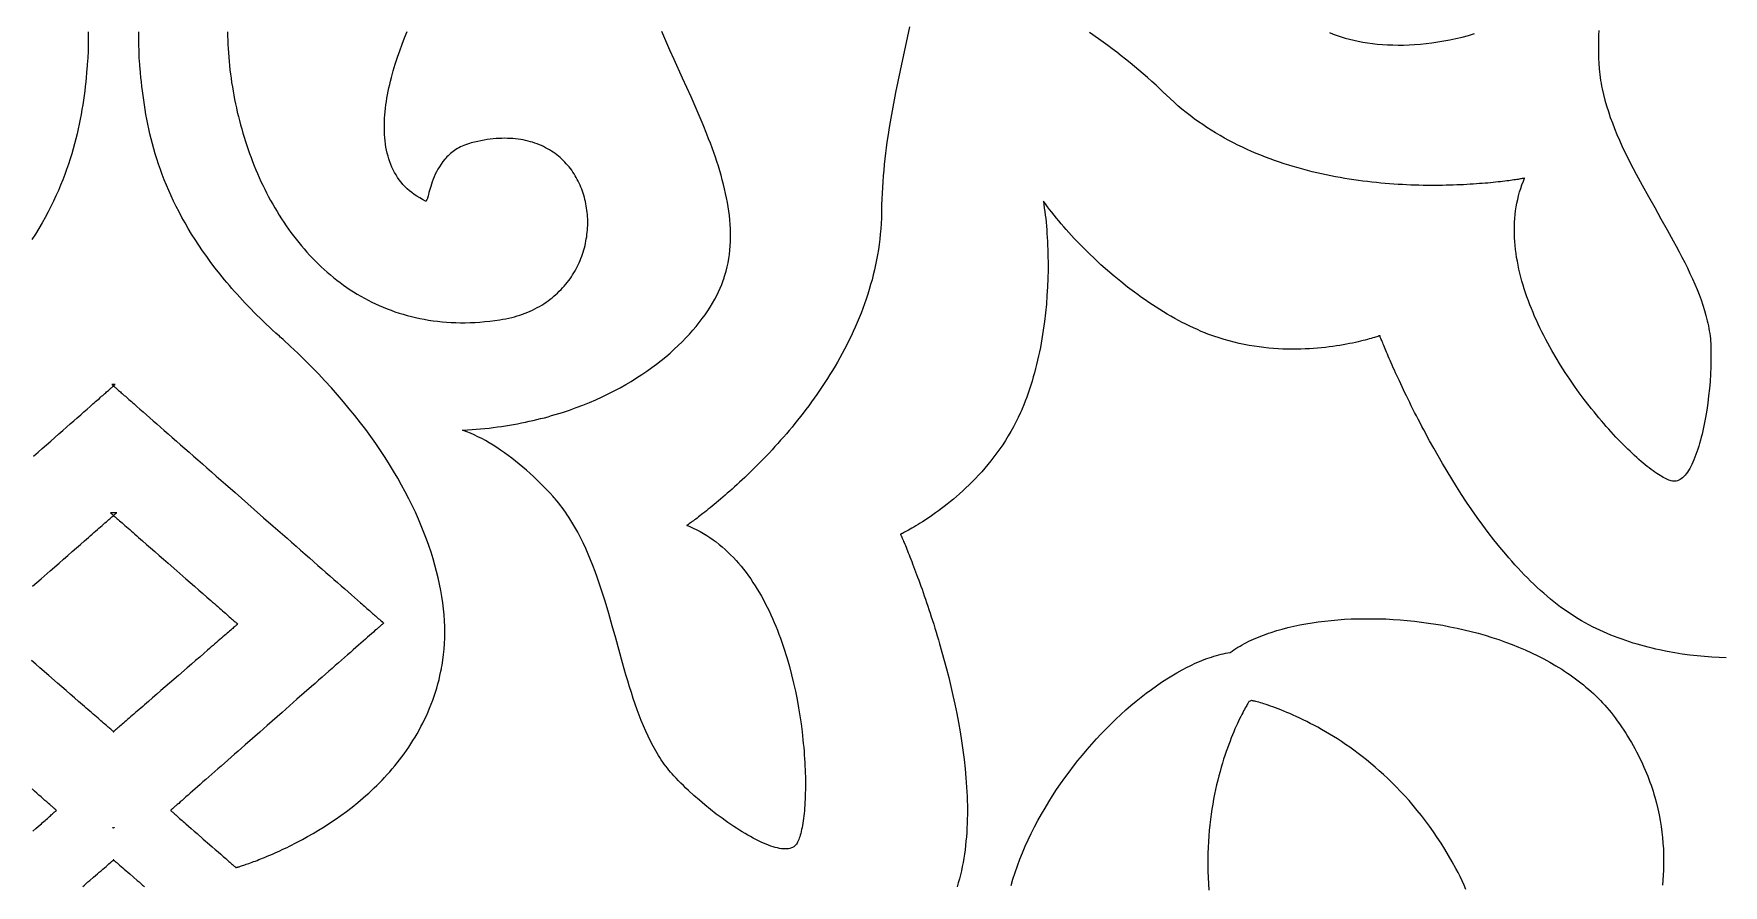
# Model space of a CAD drawing. Extents: x -555 to 555, y -555 to 555.
# Drawn here: x -9.9 to 199.1, y -362.2 to -257 of the extents above; entities that cross this region are included whole.
import ezdxf

# ---------------------------------------------------------------- set-up
doc = ezdxf.new("R2010")
doc.units = 0
doc.layers.add('PLAN_1', color=18, linetype='CONTINUOUS')

msp = doc.modelspace()

# ---------------------------------------------------------------- linework, layer by layer
at = {"layer": 'PLAN_1'}
for points in [[(-3.12, -256.73), (-3.12, -257.51), (-3.13, -258.31), (-3.15, -259.11), (-3.19, -259.93), (-3.25, -260.77), (-3.25, -260.87), (-3.26, -260.92), (-3.26, -260.99), (-3.29, -261.26), (-3.33, -261.8), (-3.39, -262.36), (-3.44, -262.91), (-3.5, -263.47), (-3.57, -264.04), (-3.65, -264.61), (-3.73, -265.18), (-3.81, -265.76), (-3.91, -266.35), (-4.01, -266.94), (-4.12, -267.53), (-4.24, -268.13), (-4.37, -268.74), (-4.51, -269.34), (-4.66, -269.96), (-4.82, -270.57), (-4.99, -271.2), (-5.17, -271.82), (-5.37, -272.45), (-5.58, -273.09), (-5.8, -273.73), (-6.03, -274.37), (-6.28, -275.02), (-6.54, -275.67), (-6.82, -276.33), (-7.12, -276.99), (-7.43, -277.66), (-7.76, -278.33), (-8.1, -279), (-8.46, -279.68), (-8.84, -280.36), (-9.24, -281.04), (-9.65, -281.73), (-10.09, -282.42)], [(-9.88, -309.18), (-9.34, -308.7), (-8.81, -308.23), (-8.28, -307.77), (-7.77, -307.32), (-7.26, -306.87), (-6.77, -306.44), (-6.28, -306.02), (-5.81, -305.6), (-5.35, -305.2), (-4.91, -304.81), (-4.48, -304.43), (-4.06, -304.06), (-3.66, -303.71), (-3.27, -303.37), (-2.9, -303.05), (-2.73, -302.89), (-2.55, -302.74), (-2.38, -302.59), (-2.22, -302.45), (-2.06, -302.31), (-1.9, -302.17), (-1.75, -302.04), (-1.61, -301.91), (-1.47, -301.79), (-1.33, -301.67), (-1.2, -301.56), (-1.08, -301.45), (-0.96, -301.34), (-0.85, -301.24), (-0.74, -301.15), (-0.63, -301.06), (-0.54, -300.97), (-0.44, -300.89), (-0.36, -300.81), (-0.28, -300.74), (-0.2, -300.68), (-0.14, -300.62), (-0.07, -300.56), (-0.02, -300.52), (0.03, -300.47), (0.08, -300.43), (0.11, -300.4), (0.14, -300.38), (0.17, -300.35), (0.18, -300.34), (0.19, -300.33), (0, -300.33), (-0.19, -300.33), (-0.18, -300.34), (-0.17, -300.35), (-0.14, -300.38), (-0.11, -300.4), (-0.08, -300.43), (-0.03, -300.47), (0.02, -300.52), (0.07, -300.56), (0.14, -300.62), (0.2, -300.68), (0.28, -300.74), (0.36, -300.81), (0.44, -300.89), (0.54, -300.97), (0.63, -301.06), (0.74, -301.15), (0.85, -301.24), (0.96, -301.34), (1.08, -301.45), (1.2, -301.56), (1.33, -301.67), (1.47, -301.79), (1.61, -301.91), (1.75, -302.04), (1.9, -302.17), (2.06, -302.31), (2.22, -302.45), (2.38, -302.59), (2.55, -302.74), (2.73, -302.89), (2.9, -303.05), (3.27, -303.37), (3.66, -303.71), (4.06, -304.06), (4.48, -304.43), (4.91, -304.81), (5.35, -305.2), (5.81, -305.6), (6.28, -306.02), (6.77, -306.44), (7.26, -306.87), (7.77, -307.32), (8.28, -307.77), (8.81, -308.23), (9.34, -308.7), (9.88, -309.18), (10.44, -309.66), (10.99, -310.15), (11.56, -310.64), (12.12, -311.14), (12.7, -311.65), (13.86, -312.67), (15.03, -313.7), (17.39, -315.77), (18.57, -316.8), (19.74, -317.83), (20.89, -318.84), (21.46, -319.34), (22.03, -319.84), (22.59, -320.33), (23.14, -320.82), (23.69, -321.29), (24.22, -321.77), (24.75, -322.23), (25.27, -322.69), (25.78, -323.13), (26.28, -323.57), (26.77, -324), (27.24, -324.42), (27.71, -324.82), (28.16, -325.22), (28.59, -325.6), (29.01, -325.97), (29.42, -326.33), (29.81, -326.67), (30.18, -327), (30.54, -327.31), (30.71, -327.46), (30.88, -327.61), (31.04, -327.75), (31.2, -327.89), (31.35, -328.03), (31.5, -328.16), (31.65, -328.28), (31.78, -328.4), (31.92, -328.52), (32.05, -328.63), (32.17, -328.74), (32.29, -328.84), (32.4, -328.94), (32.51, -329.04), (32.61, -329.13), (32.7, -329.21), (32.79, -329.29), (32.88, -329.36), (32.96, -329.43), (33.03, -329.49), (33.09, -329.55), (33.15, -329.61), (33.21, -329.65), (33.26, -329.69), (33.3, -329.73), (33.33, -329.76), (33.36, -329.79), (33.38, -329.8), (33.4, -329.82), (33.4, -329.82), (33.4, -329.83), (33.4, -329.83), (33.39, -329.84), (33.37, -329.86), (33.35, -329.88), (33.32, -329.9), (33.29, -329.93), (33.25, -329.96), (33.21, -330), (33.16, -330.04), (33.11, -330.09), (33.05, -330.14), (32.99, -330.19), (32.93, -330.25), (32.86, -330.31), (32.78, -330.38), (32.7, -330.45), (32.53, -330.6), (32.34, -330.76), (32.14, -330.94), (31.91, -331.14), (31.68, -331.35), (31.43, -331.57), (31.16, -331.8), (30.88, -332.05), (30.59, -332.3), (30.28, -332.57), (29.96, -332.85), (29.63, -333.14), (29.29, -333.45), (28.94, -333.76), (28.57, -334.07), (28.2, -334.4), (27.82, -334.74), (27.43, -335.08), (27.03, -335.43), (26.62, -335.79), (26.21, -336.15), (25.79, -336.53), (25.36, -336.9), (24.93, -337.28), (24.49, -337.67), (23.6, -338.45), (22.69, -339.25), (21.77, -340.05), (20.85, -340.86), (19, -342.49), (18.08, -343.3), (17.17, -344.1), (16.28, -344.89), (15.83, -345.27), (15.4, -345.66), (14.97, -346.04), (14.54, -346.41), (14.12, -346.78), (13.71, -347.14), (13.3, -347.5), (12.91, -347.85), (12.52, -348.19), (12.14, -348.52), (11.77, -348.85), (11.41, -349.16), (11.06, -349.47), (10.72, -349.77), (10.4, -350.05), (10.08, -350.33), (9.78, -350.6), (9.49, -350.85), (9.22, -351.09), (8.96, -351.32), (8.71, -351.54), (8.48, -351.74), (8.26, -351.93), (8.06, -352.11), (7.88, -352.27), (7.71, -352.41), (7.64, -352.48), (7.56, -352.55), (7.5, -352.6), (7.43, -352.66), (7.38, -352.71), (7.32, -352.76), (7.27, -352.8), (7.23, -352.84), (7.19, -352.87), (7.16, -352.9), (7.13, -352.93), (7.1, -352.95), (7.09, -352.97), (7.07, -352.98), (7.06, -352.98), (7.06, -352.99), (7.07, -352.99), (7.08, -353.01), (7.11, -353.03), (7.15, -353.07), (7.2, -353.11), (7.26, -353.16), (7.33, -353.22), (7.41, -353.29), (7.5, -353.37), (7.59, -353.45), (7.7, -353.54), (7.81, -353.64), (7.93, -353.74), (8.05, -353.85), (8.18, -353.97), (8.32, -354.09), (8.47, -354.22), (8.62, -354.35), (8.77, -354.49), (8.93, -354.63), (9.27, -354.92), (9.62, -355.22), (9.98, -355.54), (10.35, -355.86), (11.1, -356.52), (11.85, -357.18), (12.22, -357.5), (12.58, -357.82), (12.93, -358.12), (13.27, -358.41), (13.43, -358.55), (13.58, -358.69), (13.73, -358.82), (13.88, -358.95), (14.02, -359.07), (14.15, -359.19), (14.28, -359.3), (14.39, -359.4), (14.51, -359.5), (14.61, -359.59), (14.71, -359.67), (14.79, -359.75), (14.87, -359.82), (14.94, -359.88), (15, -359.93), (15.05, -359.97), (15.09, -360.01), (15.12, -360.03), (15.13, -360.05), (15.14, -360.05), (15.15, -360.05), (15.16, -360.05), (15.2, -360.04), (15.24, -360.02), (15.29, -360.01), (15.36, -359.99), (15.43, -359.97), (15.52, -359.94), (15.62, -359.91), (15.72, -359.87), (15.84, -359.84), (15.97, -359.79), (16.11, -359.75), (16.26, -359.7), (16.41, -359.65), (16.58, -359.59), (16.75, -359.53), (16.94, -359.46), (17.13, -359.39), (17.33, -359.32), (17.54, -359.24), (17.75, -359.16), (17.98, -359.07), (18.21, -358.98), (18.44, -358.89), (18.69, -358.79), (18.94, -358.68), (19.2, -358.57), (19.46, -358.46), (19.73, -358.34), (20.01, -358.22), (20.29, -358.1), (20.57, -357.97), (20.87, -357.83), (21.16, -357.69), (21.46, -357.55), (21.77, -357.4), (22.08, -357.24), (22.39, -357.08), (22.71, -356.92), (23.03, -356.75), (23.36, -356.58), (24.01, -356.21), (24.68, -355.83), (25.36, -355.43), (26.04, -355.01), (26.73, -354.56), (27.43, -354.1), (28.12, -353.61), (28.82, -353.1), (29.51, -352.57), (30.2, -352.01), (30.54, -351.73), (30.88, -351.44), (31.22, -351.14), (31.56, -350.84), (31.9, -350.53), (32.23, -350.21), (32.56, -349.89), (32.89, -349.57), (33.21, -349.23), (33.53, -348.9), (33.85, -348.55), (34.16, -348.2), (34.47, -347.84), (34.78, -347.48), (35.08, -347.11), (35.37, -346.74), (35.66, -346.36), (35.95, -345.97), (36.23, -345.57), (36.51, -345.17), (36.78, -344.77), (37.04, -344.35), (37.3, -343.93), (37.55, -343.51), (37.79, -343.07), (38.03, -342.63), (38.26, -342.19), (38.48, -341.74), (38.7, -341.28), (38.9, -340.81), (39.1, -340.34), (39.29, -339.86), (39.48, -339.37), (39.65, -338.88), (39.82, -338.38), (39.97, -337.87), (40.12, -337.35), (40.26, -336.83), (40.38, -336.3), (40.5, -335.77), (40.53, -335.63), (40.54, -335.57), (40.55, -335.54), (40.55, -335.52), (40.58, -335.36), (40.64, -335.04), (40.74, -334.39), (40.83, -333.72), (40.89, -333.05), (40.94, -332.36), (40.96, -331.67), (40.97, -330.96), (40.96, -330.25), (40.93, -329.53), (40.88, -328.8), (40.81, -328.06), (40.72, -327.31), (40.6, -326.55), (40.47, -325.79), (40.32, -325.02), (40.15, -324.24), (39.96, -323.45), (39.75, -322.66), (39.52, -321.87), (39.27, -321.06), (39, -320.25), (38.71, -319.44), (38.4, -318.62), (38.06, -317.79), (37.71, -316.96), (37.33, -316.13), (36.94, -315.29), (36.52, -314.45), (36.09, -313.61), (35.63, -312.76), (35.15, -311.91), (34.64, -311.06), (34.12, -310.2), (33.58, -309.35), (33.01, -308.49), (32.43, -307.63), (31.82, -306.77), (31.19, -305.91), (30.53, -305.05), (29.86, -304.18), (29.16, -303.32), (28.44, -302.46), (27.7, -301.6), (26.94, -300.74), (26.15, -299.88), (25.35, -299.03), (24.51, -298.17), (23.66, -297.32), (22.79, -296.47), (21.89, -295.62), (20.97, -294.78), (20.73, -294.57), (20.62, -294.46), (20.51, -294.36), (20.09, -293.99), (19.68, -293.61), (19.28, -293.24), (18.89, -292.87), (18.5, -292.5), (18.12, -292.12), (17.74, -291.75), (17.37, -291.38), (17.01, -291.02), (16.65, -290.65), (16.3, -290.28), (15.96, -289.91), (15.62, -289.55), (15.29, -289.18), (14.97, -288.82), (14.65, -288.46), (14.33, -288.1), (14.03, -287.73), (13.73, -287.37), (13.14, -286.66), (12.58, -285.94), (12.04, -285.23), (11.52, -284.52), (11.02, -283.82), (10.55, -283.12), (10.09, -282.42), (9.65, -281.73), (9.24, -281.04), (8.84, -280.36), (8.46, -279.68), (8.1, -279), (7.76, -278.33), (7.43, -277.66), (7.12, -276.99), (6.82, -276.33), (6.54, -275.67), (6.28, -275.02), (6.03, -274.37), (5.8, -273.73), (5.58, -273.09), (5.37, -272.45), (5.17, -271.82), (4.99, -271.2), (4.82, -270.57), (4.66, -269.96), (4.51, -269.34), (4.37, -268.74), (4.24, -268.13), (4.12, -267.53), (4.01, -266.94), (3.91, -266.35), (3.81, -265.76), (3.73, -265.18), (3.65, -264.61), (3.57, -264.04), (3.5, -263.47), (3.44, -262.91), (3.39, -262.36), (3.33, -261.8), (3.29, -261.26), (3.26, -260.99), (3.26, -260.92), (3.25, -260.87), (3.25, -260.77), (3.19, -259.93), (3.15, -259.11), (3.13, -258.31), (3.12, -257.51), (3.12, -256.73)], [(14.1, -256.73), (14.11, -257.25), (14.12, -257.77), (14.15, -258.29), (14.17, -258.81), (14.21, -259.33), (14.25, -259.85), (14.29, -260.38), (14.34, -260.9), (14.4, -261.42), (14.47, -261.95), (14.54, -262.47), (14.61, -263), (14.7, -263.52), (14.78, -264.05), (14.88, -264.57), (14.98, -265.1), (15.08, -265.62), (15.2, -266.14), (15.31, -266.66), (15.44, -267.18), (15.57, -267.7), (15.7, -268.22), (15.85, -268.73), (16, -269.25), (16.15, -269.76), (16.31, -270.27), (16.48, -270.78), (16.65, -271.28), (16.83, -271.78), (17.01, -272.28), (17.2, -272.78), (17.4, -273.28), (17.6, -273.77), (17.81, -274.26), (18.02, -274.74), (18.24, -275.23), (18.47, -275.7), (18.7, -276.18), (18.94, -276.65), (19.18, -277.12), (19.43, -277.58), (19.69, -278.04), (19.95, -278.5), (20.22, -278.95), (20.49, -279.39), (20.77, -279.83), (21.06, -280.27), (21.35, -280.7), (21.65, -281.12), (21.95, -281.54), (22.26, -281.96), (22.58, -282.37), (22.9, -282.77), (23.23, -283.17), (23.56, -283.56), (23.9, -283.95), (24.24, -284.32), (24.59, -284.7), (24.95, -285.06), (25.32, -285.42), (25.68, -285.77), (26.06, -286.12), (26.44, -286.46), (26.83, -286.79), (27.22, -287.11), (27.62, -287.43), (28.03, -287.73), (28.44, -288.03), (28.85, -288.33), (29.28, -288.61), (29.7, -288.89), (30.14, -289.15), (30.58, -289.41), (31.03, -289.66), (31.48, -289.9), (31.94, -290.13), (32.4, -290.36), (32.87, -290.57), (33.35, -290.78), (33.83, -290.97), (34.32, -291.16), (34.81, -291.33), (35.31, -291.5), (35.81, -291.65), (36.33, -291.8), (36.84, -291.93), (37.37, -292.06), (37.9, -292.17), (38.43, -292.27), (38.97, -292.36), (39.52, -292.44), (40.07, -292.51), (40.63, -292.57), (41.2, -292.62), (41.77, -292.65), (42.34, -292.68), (42.92, -292.69), (43.51, -292.69), (44.11, -292.67), (44.71, -292.65), (45.31, -292.61), (45.92, -292.56), (46.54, -292.5), (47.17, -292.42), (47.79, -292.33), (48.17, -292.27), (48.53, -292.2), (48.9, -292.13), (49.25, -292.04), (49.6, -291.95), (49.94, -291.85), (50.27, -291.75), (50.6, -291.64), (50.92, -291.52), (51.23, -291.39), (51.54, -291.26), (51.84, -291.12), (52.13, -290.98), (52.42, -290.83), (52.7, -290.67), (52.97, -290.51), (53.24, -290.34), (53.5, -290.17), (53.75, -289.99), (54, -289.8), (54.24, -289.62), (54.48, -289.42), (54.71, -289.22), (54.93, -289.02), (55.14, -288.81), (55.35, -288.6), (55.55, -288.39), (55.75, -288.17), (55.94, -287.94), (56.12, -287.71), (56.3, -287.48), (56.47, -287.25), (56.63, -287.01), (56.79, -286.77), (56.94, -286.53), (57.08, -286.28), (57.22, -286.03), (57.35, -285.78), (57.48, -285.52), (57.59, -285.27), (57.71, -285.01), (57.81, -284.75), (57.91, -284.48), (58.01, -284.22), (58.09, -283.95), (58.17, -283.68), (58.25, -283.42), (58.32, -283.15), (58.38, -282.87), (58.43, -282.6), (58.48, -282.33), (58.53, -282.06), (58.56, -281.78), (58.59, -281.51), (58.62, -281.23), (58.64, -280.96), (58.65, -280.68), (58.65, -280.41), (58.65, -280.14), (58.65, -279.86), (58.63, -279.59), (58.62, -279.32), (58.59, -279.05), (58.56, -278.78), (58.52, -278.51), (58.48, -278.25), (58.43, -277.98), (58.37, -277.72), (58.31, -277.46), (58.24, -277.2), (58.17, -276.94), (58.09, -276.68), (58.01, -276.43), (57.91, -276.18), (57.82, -275.93), (57.71, -275.69), (57.6, -275.45), (57.49, -275.21), (57.36, -274.98), (57.24, -274.74), (57.1, -274.52), (56.96, -274.29), (56.82, -274.07), (56.67, -273.85), (56.51, -273.64), (56.34, -273.43), (56.17, -273.23), (56, -273.03), (55.82, -272.84), (55.63, -272.65), (55.44, -272.46), (55.24, -272.28), (55.03, -272.11), (54.82, -271.94), (54.61, -271.78), (54.38, -271.62), (54.16, -271.47), (53.92, -271.32), (53.68, -271.18), (53.44, -271.05), (53.19, -270.92), (52.93, -270.8), (52.67, -270.69), (52.4, -270.58), (52.12, -270.49), (51.84, -270.39), (51.56, -270.31), (51.27, -270.23), (50.97, -270.16), (50.67, -270.1), (50.36, -270.04), (50.04, -270), (49.72, -269.96), (49.4, -269.93), (49.07, -269.91), (48.73, -269.9), (48.39, -269.89), (48.04, -269.9), (47.69, -269.91), (47.33, -269.93), (46.96, -269.96), (46.59, -270.01), (46.21, -270.06), (45.83, -270.12), (45.45, -270.19), (45.05, -270.27), (44.66, -270.36), (44.25, -270.46), (44.01, -270.53), (43.78, -270.6), (43.55, -270.68), (43.33, -270.77), (43.12, -270.86), (42.92, -270.96), (42.72, -271.06), (42.53, -271.17), (42.35, -271.29), (42.17, -271.4), (42, -271.53), (41.83, -271.65), (41.68, -271.78), (41.52, -271.92), (41.38, -272.05), (41.24, -272.19), (41.1, -272.34), (40.97, -272.48), (40.73, -272.78), (40.51, -273.09), (40.3, -273.4), (40.12, -273.71), (39.95, -274.03), (39.79, -274.34), (39.66, -274.66), (39.53, -274.96), (39.42, -275.26), (39.32, -275.56), (39.23, -275.84), (39.15, -276.11), (39.08, -276.36), (39.02, -276.6), (38.96, -276.82), (38.91, -277.01), (38.89, -277.11), (38.86, -277.19), (38.84, -277.27), (38.82, -277.34), (38.8, -277.4), (38.77, -277.46), (38.75, -277.51), (38.73, -277.56), (38.71, -277.59), (38.69, -277.62), (38.67, -277.64), (38.65, -277.65), (38.63, -277.66), (38.6, -277.65), (38.23, -277.46), (37.87, -277.27), (37.53, -277.06), (37.2, -276.84), (36.89, -276.61), (36.59, -276.37), (36.31, -276.12), (36.05, -275.86), (35.8, -275.59), (35.56, -275.31), (35.34, -275.03), (35.13, -274.73), (34.94, -274.42), (34.76, -274.11), (34.59, -273.79), (34.44, -273.46), (34.3, -273.13), (34.17, -272.79), (34.05, -272.44), (33.95, -272.08), (33.85, -271.72), (33.77, -271.35), (33.7, -270.98), (33.64, -270.6), (33.6, -270.22), (33.56, -269.83), (33.53, -269.44), (33.51, -269.04), (33.5, -268.64), (33.5, -268.24), (33.51, -267.83), (33.53, -267.42), (33.56, -267.01), (33.6, -266.6), (33.64, -266.18), (33.69, -265.76), (33.75, -265.34), (33.82, -264.92), (33.9, -264.5), (33.98, -264.08), (34.07, -263.65), (34.16, -263.23), (34.26, -262.81), (34.37, -262.39), (34.6, -261.54), (34.85, -260.71), (35.12, -259.88), (35.4, -259.06), (35.7, -258.25), (36.01, -257.46), (36.33, -256.68)], [(98.45, -256.1), (98.16, -257.46), (97.58, -260.17), (97.29, -261.52), (97.01, -262.87), (96.73, -264.23), (96.47, -265.58), (96.22, -266.94), (95.99, -268.31), (95.77, -269.68), (95.67, -270.37), (95.58, -271.06), (95.49, -271.75), (95.41, -272.45), (95.33, -273.15), (95.26, -273.85), (95.2, -274.55), (95.14, -275.26), (95.1, -275.97), (95.06, -276.68), (95.03, -277.4), (95, -278.12), (94.99, -278.85), (94.99, -278.94), (94.99, -278.98), (94.99, -278.99), (94.99, -278.99), (94.99, -279), (94.99, -279.04), (94.98, -279.12), (94.97, -279.78), (94.94, -280.44), (94.9, -281.09), (94.84, -281.73), (94.77, -282.38), (94.69, -283.02), (94.6, -283.65), (94.5, -284.28), (94.39, -284.91), (94.26, -285.53), (94.12, -286.15), (93.98, -286.77), (93.82, -287.38), (93.65, -287.98), (93.48, -288.58), (93.29, -289.18), (93.09, -289.77), (92.89, -290.36), (92.68, -290.94), (92.46, -291.52), (92.23, -292.1), (91.99, -292.67), (91.74, -293.23), (91.49, -293.79), (91.23, -294.34), (90.97, -294.89), (90.69, -295.44), (90.41, -295.98), (90.13, -296.51), (89.84, -297.04), (89.54, -297.56), (89.24, -298.08), (88.93, -298.59), (88.62, -299.1), (88.3, -299.6), (87.98, -300.1), (87.66, -300.59), (87.33, -301.07), (87, -301.55), (86.67, -302.02), (86.33, -302.49), (85.99, -302.95), (85.65, -303.41), (85.31, -303.86), (84.96, -304.3), (84.61, -304.74), (84.27, -305.17), (83.92, -305.59), (83.57, -306.01), (83.22, -306.42), (82.87, -306.83), (82.51, -307.23), (82.16, -307.62), (81.81, -308.01), (81.47, -308.39), (81.12, -308.76), (80.77, -309.13), (80.43, -309.49), (80.08, -309.84), (79.74, -310.18), (79.41, -310.52), (79.07, -310.85), (78.74, -311.18), (78.41, -311.5), (78.08, -311.81), (77.76, -312.11), (77.44, -312.41), (77.13, -312.69), (76.82, -312.98), (76.52, -313.25), (76.22, -313.51), (75.92, -313.77), (75.64, -314.02), (75.35, -314.27), (75.08, -314.5), (74.81, -314.73), (74.54, -314.95), (74.29, -315.16), (74.04, -315.37), (73.8, -315.56), (73.57, -315.75), (73.34, -315.93), (73.12, -316.1), (72.91, -316.27), (72.71, -316.42), (72.52, -316.57), (72.34, -316.71), (72.17, -316.84), (72.01, -316.96), (71.86, -317.07), (71.72, -317.18), (71.59, -317.28), (71.47, -317.36), (71.36, -317.44), (71.26, -317.51), (71.17, -317.57), (71.1, -317.62), (71.04, -317.67), (70.99, -317.7), (70.96, -317.73), (70.93, -317.74), (70.92, -317.75), (70.92, -317.75), (70.92, -317.75), (70.92, -317.75), (70.93, -317.75), (70.95, -317.76), (71.06, -317.8), (71.28, -317.89), (71.71, -318.09), (72.14, -318.3), (72.56, -318.52), (72.97, -318.75), (73.38, -318.99), (73.77, -319.25), (74.16, -319.52), (74.54, -319.8), (74.92, -320.09), (75.28, -320.4), (75.64, -320.71), (75.99, -321.04), (76.33, -321.37), (76.67, -321.71), (77, -322.07), (77.32, -322.43), (77.63, -322.8), (77.94, -323.18), (78.24, -323.57), (78.53, -323.97), (78.82, -324.37), (79.09, -324.79), (79.37, -325.21), (79.63, -325.63), (79.89, -326.07), (80.14, -326.51), (80.39, -326.95), (80.62, -327.41), (80.86, -327.86), (81.08, -328.33), (81.3, -328.79), (81.51, -329.27), (81.72, -329.74), (81.92, -330.22), (82.12, -330.71), (82.3, -331.2), (82.49, -331.69), (82.66, -332.19), (82.83, -332.68), (83, -333.18), (83.16, -333.69), (83.31, -334.19), (83.6, -335.2), (83.87, -336.22), (84.12, -337.24), (84.34, -338.26), (84.55, -339.28), (84.73, -340.29), (84.89, -341.3), (85.04, -342.29), (85.17, -343.28), (85.22, -343.76), (85.28, -344.25), (85.32, -344.72), (85.37, -345.2), (85.41, -345.67), (85.44, -346.13), (85.47, -346.6), (85.5, -347.05), (85.52, -347.5), (85.54, -347.94), (85.55, -348.38), (85.57, -348.81), (85.57, -349.23), (85.58, -349.65), (85.58, -350.06), (85.57, -350.46), (85.56, -350.85), (85.55, -351.24), (85.54, -351.61), (85.52, -351.98), (85.5, -352.34), (85.47, -352.69), (85.45, -353.03), (85.41, -353.35), (85.38, -353.67), (85.34, -353.98), (85.3, -354.28), (85.26, -354.57), (85.21, -354.84), (85.16, -355.1), (85.11, -355.36), (85.06, -355.59), (85, -355.82), (84.94, -356.03), (84.88, -356.24), (84.82, -356.42), (84.75, -356.6), (84.68, -356.76), (84.61, -356.9), (84.54, -357.03), (84.46, -357.15), (84.42, -357.2), (84.39, -357.24), (84.34, -357.3), (84.28, -357.36), (84.14, -357.47), (84, -357.56), (83.84, -357.63), (83.67, -357.68), (83.48, -357.72), (83.28, -357.74), (83.07, -357.75), (82.85, -357.74), (82.61, -357.72), (82.37, -357.68), (82.12, -357.63), (81.85, -357.56), (81.58, -357.48), (81.3, -357.39), (81.01, -357.29), (80.71, -357.17), (80.41, -357.04), (80.1, -356.9), (79.78, -356.75), (79.45, -356.59), (79.12, -356.42), (78.79, -356.23), (78.45, -356.04), (78.11, -355.84), (77.76, -355.63), (77.41, -355.42), (77.06, -355.19), (76.71, -354.96), (76.35, -354.72), (75.99, -354.47), (75.64, -354.22), (75.28, -353.96), (74.56, -353.43), (73.85, -352.87), (73.15, -352.3), (72.46, -351.72), (71.78, -351.13), (71.12, -350.53), (70.8, -350.22), (70.49, -349.92), (70.18, -349.62), (69.88, -349.32), (69.59, -349.01), (69.31, -348.71), (69.1, -348.48), (68.89, -348.25), (68.69, -348.01), (68.5, -347.76), (68.3, -347.51), (68.11, -347.26), (67.93, -347), (67.75, -346.73), (67.57, -346.46), (67.4, -346.18), (67.06, -345.62), (66.74, -345.03), (66.42, -344.43), (66.12, -343.82), (65.83, -343.19), (65.55, -342.54), (65.28, -341.88), (65.02, -341.21), (64.77, -340.53), (64.53, -339.83), (64.29, -339.13), (64.05, -338.41), (63.83, -337.69), (63.6, -336.96), (63.38, -336.22), (62.96, -334.73), (62.53, -333.22), (62.11, -331.7), (61.68, -330.17), (61.25, -328.65), (60.8, -327.13), (60.56, -326.38), (60.32, -325.63), (60.07, -324.89), (59.82, -324.15), (59.56, -323.43), (59.29, -322.71), (59, -321.99), (58.71, -321.29), (58.41, -320.6), (58.09, -319.92), (57.77, -319.25), (57.43, -318.6), (57.07, -317.96), (56.7, -317.33), (56.32, -316.72), (56.12, -316.43), (55.92, -316.13), (55.71, -315.84), (55.5, -315.55), (55.29, -315.27), (55.07, -315), (54.84, -314.72), (54.61, -314.46), (54.55, -314.39), (54.53, -314.36), (54.52, -314.35), (54.51, -314.34), (54.46, -314.29), (54.37, -314.18), (53.99, -313.76), (53.6, -313.35), (53.2, -312.93), (52.79, -312.52), (52.37, -312.12), (51.95, -311.71), (51.52, -311.32), (51.08, -310.93), (50.63, -310.54), (50.18, -310.17), (49.73, -309.8), (49.27, -309.44), (48.81, -309.09), (48.35, -308.76), (47.88, -308.43), (47.41, -308.12), (46.95, -307.82), (46.48, -307.54), (46.01, -307.27), (45.54, -307.01), (45.08, -306.78), (44.61, -306.56), (44.15, -306.35), (43.69, -306.17), (43.24, -306.01), (43.18, -305.99), (43.15, -305.98), (43.15, -305.98), (43.15, -305.98), (43.16, -305.97), (43.19, -305.97), (43.26, -305.97), (43.8, -305.94), (44.34, -305.9), (44.87, -305.86), (45.4, -305.81), (45.93, -305.76), (46.45, -305.71), (46.96, -305.64), (47.48, -305.58), (47.98, -305.51), (48.49, -305.43), (48.99, -305.35), (49.48, -305.27), (49.97, -305.18), (50.46, -305.08), (50.94, -304.99), (51.42, -304.88), (51.89, -304.78), (52.36, -304.66), (52.82, -304.55), (53.29, -304.43), (53.74, -304.31), (54.19, -304.18), (54.64, -304.05), (55.52, -303.78), (56.38, -303.49), (57.23, -303.19), (58.06, -302.87), (58.87, -302.55), (59.66, -302.21), (60.43, -301.85), (61.19, -301.49), (61.93, -301.12), (62.65, -300.73), (63.35, -300.34), (64.04, -299.94), (64.7, -299.52), (65.35, -299.1), (65.98, -298.67), (66.59, -298.24), (67.18, -297.8), (67.75, -297.35), (68.31, -296.9), (68.84, -296.44), (69.36, -295.98), (69.86, -295.51), (70.34, -295.04), (70.8, -294.57), (71.24, -294.09), (71.67, -293.62), (72.07, -293.14), (72.45, -292.66), (72.82, -292.18), (73.17, -291.7), (73.49, -291.22), (73.8, -290.75), (74.09, -290.27), (74.36, -289.8), (74.61, -289.33), (74.84, -288.86), (75.05, -288.4), (75.24, -287.95), (75.41, -287.49), (75.49, -287.27), (75.5, -287.24), (75.5, -287.23), (75.51, -287.2), (75.55, -287.07), (75.63, -286.82), (75.78, -286.31), (75.9, -285.8), (76.01, -285.29), (76.1, -284.77), (76.18, -284.25), (76.24, -283.73), (76.28, -283.2), (76.31, -282.67), (76.32, -282.14), (76.32, -281.61), (76.31, -281.07), (76.28, -280.53), (76.23, -279.99), (76.18, -279.45), (76.11, -278.9), (76.03, -278.36), (75.93, -277.81), (75.83, -277.26), (75.71, -276.7), (75.59, -276.15), (75.45, -275.59), (75.3, -275.03), (75.15, -274.47), (74.98, -273.91), (74.81, -273.35), (74.63, -272.78), (74.44, -272.22), (74.24, -271.65), (74.03, -271.08), (73.82, -270.51), (73.61, -269.94), (73.38, -269.37), (72.92, -268.22), (72.44, -267.07), (71.94, -265.92), (71.43, -264.77), (70.92, -263.61), (70.39, -262.46), (69.34, -260.14), (68.82, -258.99), (68.3, -257.83), (67.8, -256.68)], [(183.71, -256.56), (183.68, -257.15), (183.67, -257.73), (183.66, -258.32), (183.66, -258.9), (183.67, -259.47), (183.69, -260.04), (183.72, -260.61), (183.72, -260.75), (183.73, -260.82), (183.73, -260.82), (183.73, -260.84), (183.73, -260.88), (183.74, -260.97), (183.76, -261.32), (183.8, -261.67), (183.84, -262.02), (183.89, -262.38), (183.94, -262.73), (184, -263.08), (184.06, -263.43), (184.13, -263.78), (184.29, -264.48), (184.48, -265.19), (184.68, -265.89), (184.9, -266.59), (185.14, -267.3), (185.4, -268), (185.67, -268.7), (185.96, -269.41), (186.27, -270.11), (186.58, -270.81), (186.91, -271.51), (187.25, -272.21), (187.6, -272.91), (187.96, -273.61), (188.33, -274.31), (189.08, -275.7), (189.85, -277.08), (190.63, -278.46), (191.4, -279.84), (192.17, -281.2), (192.92, -282.56), (193.29, -283.24), (193.65, -283.92), (194, -284.59), (194.34, -285.26), (194.67, -285.92), (194.99, -286.59), (195.29, -287.25), (195.58, -287.91), (195.86, -288.57), (196.12, -289.22), (196.36, -289.87), (196.58, -290.52), (196.79, -291.17), (196.97, -291.81), (197.13, -292.45), (197.2, -292.76), (197.27, -293.08), (197.33, -293.4), (197.38, -293.71), (197.43, -294.03), (197.47, -294.34), (197.51, -294.65), (197.54, -294.96), (197.56, -295.27), (197.57, -295.58), (197.58, -296), (197.59, -296.42), (197.59, -296.84), (197.59, -297.27), (197.58, -297.71), (197.57, -298.15), (197.53, -299.04), (197.47, -299.94), (197.39, -300.84), (197.3, -301.74), (197.19, -302.63), (197.06, -303.52), (196.99, -303.95), (196.91, -304.39), (196.84, -304.81), (196.75, -305.23), (196.67, -305.65), (196.58, -306.06), (196.48, -306.46), (196.39, -306.85), (196.29, -307.23), (196.18, -307.61), (196.07, -307.97), (195.96, -308.33), (195.85, -308.67), (195.73, -309), (195.61, -309.32), (195.48, -309.63), (195.36, -309.92), (195.23, -310.2), (195.09, -310.46), (194.96, -310.71), (194.82, -310.95), (194.67, -311.16), (194.53, -311.36), (194.38, -311.54), (194.23, -311.71), (194.07, -311.85), (193.92, -311.98), (193.76, -312.08), (193.6, -312.16), (193.44, -312.23), (193.27, -312.27), (193.1, -312.29), (193.02, -312.29), (192.93, -312.28), (192.88, -312.28), (192.82, -312.27), (192.68, -312.24), (192.54, -312.2), (192.39, -312.14), (192.22, -312.08), (192.05, -312), (191.88, -311.92), (191.69, -311.82), (191.5, -311.71), (191.3, -311.59), (191.09, -311.46), (190.88, -311.32), (190.66, -311.17), (190.43, -311), (190.2, -310.83), (189.96, -310.65), (189.71, -310.46), (189.46, -310.26), (189.21, -310.05), (188.95, -309.83), (188.68, -309.6), (188.42, -309.36), (188.14, -309.11), (187.87, -308.86), (187.59, -308.59), (187.3, -308.32), (187.02, -308.04), (186.73, -307.75), (186.44, -307.45), (186.14, -307.15), (185.84, -306.84), (185.55, -306.52), (185.25, -306.19), (184.94, -305.86), (184.64, -305.52), (184.34, -305.17), (184.03, -304.82), (183.73, -304.46), (183.42, -304.09), (183.12, -303.72), (182.81, -303.34), (182.51, -302.95), (181.9, -302.17), (181.3, -301.36), (180.71, -300.53), (180.12, -299.69), (179.55, -298.83), (178.99, -297.94), (178.44, -297.05), (177.91, -296.14), (177.4, -295.22), (177.15, -294.75), (176.91, -294.29), (176.67, -293.82), (176.44, -293.34), (176.21, -292.87), (175.99, -292.39), (175.78, -291.91), (175.58, -291.43), (175.38, -290.95), (175.19, -290.47), (175, -289.98), (174.83, -289.5), (174.66, -289.01), (174.5, -288.52), (174.35, -288.03), (174.21, -287.54), (174.07, -287.05), (173.95, -286.57), (173.84, -286.08), (173.73, -285.59), (173.64, -285.1), (173.55, -284.61), (173.48, -284.12), (173.41, -283.64), (173.36, -283.15), (173.32, -282.66), (173.29, -282.18), (173.27, -281.7), (173.27, -281.22), (173.27, -280.74), (173.29, -280.26), (173.32, -279.79), (173.37, -279.32), (173.42, -278.84), (173.49, -278.38), (173.58, -277.91), (173.68, -277.45), (173.79, -276.99), (173.92, -276.53), (174.06, -276.08), (174.21, -275.63), (174.38, -275.19), (174.47, -274.96), (174.52, -274.85), (174.53, -274.84), (174.53, -274.83), (174.53, -274.83), (174.53, -274.83), (174.53, -274.83), (174.52, -274.83), (174.49, -274.84), (174.45, -274.85), (174.39, -274.86), (174.32, -274.87), (174.23, -274.88), (174.13, -274.9), (174.01, -274.92), (173.88, -274.94), (173.73, -274.97), (173.57, -274.99), (173.39, -275.02), (173.21, -275.04), (173.01, -275.07), (172.79, -275.1), (172.57, -275.13), (172.33, -275.16), (172.08, -275.19), (171.81, -275.23), (171.54, -275.26), (171.25, -275.29), (170.95, -275.32), (170.64, -275.35), (170.32, -275.38), (169.99, -275.42), (169.65, -275.45), (169.3, -275.48), (168.94, -275.5), (168.57, -275.53), (168.19, -275.56), (167.79, -275.58), (167.4, -275.61), (166.99, -275.63), (166.57, -275.65), (166.14, -275.66), (165.71, -275.68), (165.27, -275.69), (164.82, -275.7), (164.36, -275.71), (163.9, -275.72), (163.42, -275.72), (162.95, -275.72), (162.46, -275.72), (161.97, -275.71), (161.47, -275.7), (160.97, -275.69), (160.46, -275.67), (159.94, -275.65), (159.42, -275.62), (158.9, -275.59), (158.37, -275.56), (157.83, -275.52), (157.29, -275.47), (156.75, -275.42), (156.2, -275.37), (155.65, -275.31), (155.1, -275.25), (154.54, -275.18), (153.98, -275.11), (153.41, -275.03), (152.85, -274.94), (152.28, -274.85), (151.71, -274.75), (151.14, -274.64), (150.56, -274.53), (149.99, -274.42), (149.41, -274.29), (148.83, -274.16), (148.25, -274.02), (147.67, -273.88), (147.09, -273.72), (146.51, -273.56), (145.93, -273.39), (145.36, -273.22), (144.78, -273.03), (144.2, -272.84), (143.62, -272.64), (143.05, -272.43), (142.47, -272.22), (141.9, -271.99), (141.33, -271.76), (140.76, -271.51), (140.2, -271.26), (139.63, -271), (139.07, -270.73), (138.52, -270.45), (137.96, -270.16), (137.41, -269.86), (136.87, -269.55), (136.32, -269.23), (135.78, -268.9), (135.25, -268.55), (134.72, -268.2), (134.2, -267.84), (133.68, -267.47), (133.16, -267.08), (132.66, -266.69), (132.15, -266.28), (131.66, -265.86), (131.17, -265.43), (130.68, -264.99), (130.21, -264.53), (130.15, -264.48), (130.12, -264.45), (130.11, -264.44), (130.11, -264.44), (130.1, -264.44), (130.07, -264.4), (130.01, -264.34), (129.48, -263.84), (128.96, -263.34), (128.43, -262.86), (127.9, -262.38), (127.36, -261.91), (126.82, -261.45), (126.28, -261), (125.73, -260.55), (125.19, -260.11), (124.64, -259.68), (124.08, -259.25), (123.53, -258.83), (122.97, -258.42), (121.85, -257.6), (120.72, -256.8)], [(150.41, -256.81), (150.86, -257), (151.34, -257.18), (151.83, -257.34), (152.34, -257.5), (152.86, -257.64), (153.4, -257.77), (153.96, -257.89), (154.53, -258), (155.11, -258.09), (155.71, -258.17), (156.32, -258.24), (156.94, -258.29), (157.58, -258.33), (158.23, -258.35), (158.89, -258.36), (159.56, -258.36), (160.24, -258.33), (160.93, -258.29), (161.64, -258.24), (162.35, -258.17), (163.07, -258.08), (163.8, -257.97), (164.54, -257.85), (165.29, -257.71), (166.04, -257.55), (166.81, -257.37), (167.58, -257.17), (168.35, -256.95)], [(199.48, -334.13), (198.59, -334.09), (197.7, -334.04), (196.79, -333.97), (195.88, -333.88), (194.96, -333.78), (194.03, -333.65), (193.11, -333.5), (192.17, -333.33), (191.24, -333.14), (190.78, -333.04), (190.31, -332.93), (189.84, -332.81), (189.37, -332.69), (188.91, -332.56), (188.44, -332.43), (187.98, -332.29), (187.51, -332.14), (187.05, -331.98), (186.59, -331.82), (186.12, -331.66), (185.66, -331.48), (185.2, -331.3), (184.75, -331.11), (184.29, -330.91), (183.84, -330.71), (183.38, -330.5), (182.93, -330.28), (182.48, -330.05), (182.04, -329.81), (181.59, -329.56), (181.15, -329.3), (180.71, -329.03), (180.28, -328.74), (179.85, -328.45), (179.42, -328.15), (178.99, -327.84), (178.57, -327.52), (178.15, -327.19), (177.73, -326.85), (177.31, -326.5), (176.9, -326.14), (176.49, -325.78), (176.08, -325.41), (175.68, -325.03), (175.28, -324.64), (174.89, -324.25), (174.49, -323.85), (174.1, -323.44), (173.72, -323.03), (173.33, -322.61), (172.95, -322.18), (172.58, -321.75), (172.2, -321.32), (171.47, -320.44), (170.75, -319.54), (170.04, -318.62), (169.35, -317.7), (168.67, -316.76), (168.01, -315.81), (167.36, -314.86), (166.73, -313.91), (166.12, -312.95), (165.52, -312), (164.94, -311.04), (164.38, -310.1), (163.83, -309.15), (163.3, -308.22), (162.79, -307.3), (162.54, -306.85), (162.3, -306.4), (162.06, -305.95), (161.83, -305.51), (161.6, -305.07), (161.37, -304.63), (161.15, -304.2), (160.93, -303.78), (160.72, -303.36), (160.52, -302.95), (160.32, -302.54), (160.12, -302.14), (159.93, -301.75), (159.74, -301.36), (159.56, -300.98), (159.38, -300.61), (159.21, -300.25), (159.05, -299.89), (158.89, -299.55), (158.73, -299.21), (158.58, -298.88), (158.43, -298.56), (158.29, -298.25), (158.16, -297.94), (158.03, -297.65), (157.91, -297.37), (157.79, -297.1), (157.68, -296.84), (157.57, -296.59), (157.47, -296.35), (157.37, -296.12), (157.28, -295.91), (157.2, -295.71), (157.12, -295.52), (157.04, -295.34), (156.98, -295.17), (156.91, -295.02), (156.86, -294.88), (156.81, -294.76), (156.76, -294.65), (156.73, -294.55), (156.69, -294.47), (156.67, -294.4), (156.65, -294.35), (156.63, -294.32), (156.62, -294.3), (156.62, -294.29), (156.62, -294.29), (156.61, -294.3), (156.59, -294.3), (156.57, -294.31), (156.54, -294.32), (156.51, -294.33), (156.47, -294.34), (156.42, -294.36), (156.37, -294.38), (156.25, -294.42), (156.11, -294.46), (155.95, -294.51), (155.76, -294.57), (155.56, -294.63), (155.33, -294.69), (155.09, -294.76), (154.83, -294.83), (154.55, -294.9), (154.25, -294.98), (153.93, -295.05), (153.6, -295.13), (153.24, -295.2), (152.88, -295.28), (152.5, -295.35), (152.1, -295.43), (151.68, -295.5), (151.26, -295.56), (150.82, -295.63), (150.36, -295.69), (149.9, -295.75), (149.42, -295.8), (148.93, -295.84), (148.42, -295.88), (147.91, -295.92), (147.39, -295.94), (146.85, -295.96), (146.31, -295.97), (145.76, -295.97), (145.2, -295.97), (144.63, -295.95), (144.06, -295.92), (143.47, -295.88), (142.88, -295.83), (142.29, -295.77), (141.69, -295.69), (141.08, -295.61), (140.47, -295.51), (139.86, -295.39), (139.24, -295.26), (138.62, -295.11), (137.99, -294.95), (137.37, -294.77), (136.74, -294.58), (136.11, -294.37), (135.48, -294.14), (135.16, -294.01), (135.12, -294), (135.1, -293.99), (135.09, -293.99), (135.06, -293.98), (135, -293.95), (134.53, -293.76), (134.06, -293.55), (133.59, -293.34), (133.12, -293.12), (132.65, -292.89), (132.19, -292.65), (131.72, -292.41), (131.26, -292.15), (130.79, -291.89), (130.33, -291.62), (129.87, -291.35), (129.42, -291.07), (128.96, -290.78), (128.51, -290.49), (128.06, -290.19), (127.62, -289.88), (127.17, -289.57), (126.73, -289.25), (126.3, -288.93), (125.43, -288.28), (124.58, -287.61), (123.75, -286.92), (122.94, -286.22), (122.14, -285.52), (121.37, -284.8), (120.62, -284.08), (120.25, -283.72), (119.89, -283.36), (119.53, -282.99), (119.18, -282.63), (118.84, -282.27), (118.5, -281.9), (118.17, -281.54), (117.85, -281.18), (117.53, -280.82), (117.22, -280.46), (116.92, -280.1), (116.63, -279.75), (116.34, -279.39), (116.06, -279.04), (115.79, -278.69), (115.53, -278.35), (115.27, -278.01), (115.02, -277.67), (115.07, -278.09), (115.13, -278.51), (115.19, -278.94), (115.25, -279.38), (115.3, -279.82), (115.34, -280.28), (115.39, -280.74), (115.43, -281.2), (115.46, -281.68), (115.49, -282.15), (115.52, -282.64), (115.54, -283.13), (115.56, -283.62), (115.57, -284.12), (115.58, -284.63), (115.59, -285.14), (115.59, -285.65), (115.59, -286.16), (115.56, -287.21), (115.52, -288.26), (115.46, -289.32), (115.38, -290.39), (115.27, -291.46), (115.15, -292.54), (115, -293.61), (114.92, -294.15), (114.83, -294.68), (114.74, -295.21), (114.64, -295.75), (114.53, -296.28), (114.42, -296.8), (114.3, -297.33), (114.18, -297.85), (114.05, -298.37), (113.91, -298.88), (113.77, -299.4), (113.62, -299.9), (113.47, -300.41), (113.3, -300.9), (113.14, -301.4), (112.96, -301.89), (112.78, -302.37), (112.59, -302.85), (112.39, -303.32), (112.37, -303.38), (112.36, -303.41), (112.35, -303.42), (112.34, -303.43), (112.33, -303.47), (112.19, -303.78), (111.91, -304.39), (111.61, -304.99), (111.3, -305.57), (110.99, -306.14), (110.66, -306.69), (110.32, -307.24), (109.98, -307.77), (109.63, -308.28), (109.27, -308.79), (108.9, -309.28), (108.53, -309.75), (108.15, -310.22), (107.77, -310.67), (107.38, -311.11), (107, -311.54), (106.61, -311.95), (106.22, -312.35), (105.83, -312.74), (105.43, -313.12), (105.04, -313.48), (104.65, -313.83), (104.27, -314.17), (103.89, -314.5), (103.51, -314.81), (103.13, -315.12), (102.76, -315.41), (102.4, -315.68), (102.04, -315.95), (101.69, -316.2), (101.35, -316.45), (101.02, -316.68), (100.69, -316.89), (100.38, -317.1), (100.08, -317.3), (99.79, -317.48), (99.51, -317.65), (99.25, -317.81), (99, -317.96), (98.76, -318.09), (98.54, -318.22), (98.34, -318.33), (98.15, -318.43), (97.98, -318.52), (97.83, -318.6), (97.7, -318.67), (97.59, -318.73), (97.54, -318.75), (97.49, -318.77), (97.46, -318.79), (97.42, -318.81), (97.4, -318.82), (97.38, -318.83), (97.36, -318.84), (97.35, -318.84), (97.35, -318.84), (97.35, -318.85), (97.36, -318.87), (97.37, -318.9), (97.4, -318.96), (97.42, -319.02), (97.46, -319.1), (97.5, -319.2), (97.55, -319.31), (97.6, -319.43), (97.66, -319.57), (97.72, -319.72), (97.79, -319.88), (97.86, -320.06), (97.94, -320.25), (98.03, -320.45), (98.11, -320.67), (98.21, -320.9), (98.3, -321.14), (98.4, -321.39), (98.51, -321.65), (98.62, -321.93), (98.73, -322.22), (98.84, -322.51), (98.96, -322.82), (99.08, -323.14), (99.21, -323.47), (99.33, -323.81), (99.46, -324.16), (99.59, -324.52), (99.73, -324.89), (99.86, -325.27), (100, -325.65), (100.14, -326.05), (100.28, -326.46), (100.43, -326.87), (100.57, -327.29), (100.71, -327.72), (100.86, -328.16), (101.01, -328.6), (101.15, -329.05), (101.3, -329.51), (101.45, -329.98), (101.6, -330.45), (101.74, -330.93), (101.89, -331.42), (102.04, -331.91), (102.18, -332.41), (102.47, -333.42), (102.76, -334.45), (103.04, -335.5), (103.31, -336.57), (103.57, -337.66), (103.83, -338.76), (104.07, -339.87), (104.3, -340.99), (104.51, -342.12), (104.71, -343.25), (104.9, -344.39), (105.06, -345.54), (105.21, -346.68), (105.34, -347.83), (105.44, -348.97), (105.48, -349.54), (105.52, -350.11), (105.55, -350.68), (105.58, -351.25), (105.6, -351.82), (105.61, -352.38), (105.61, -352.94), (105.61, -353.5), (105.6, -354.05), (105.59, -354.61), (105.56, -355.16), (105.53, -355.7), (105.49, -356.25), (105.44, -356.79), (105.39, -357.32), (105.32, -357.85), (105.25, -358.38), (105.17, -358.9), (105.08, -359.42), (104.98, -359.93), (104.87, -360.44), (104.76, -360.94), (104.63, -361.44), (104.49, -361.93), (104.35, -362.42)], [(-10.02, -325.28), (-9.49, -324.82), (-8.95, -324.35), (-7.85, -323.38), (-6.74, -322.42), (-6.19, -321.94), (-5.65, -321.46), (-5.11, -320.99), (-4.59, -320.53), (-4.08, -320.09), (-3.58, -319.65), (-3.34, -319.44), (-3.1, -319.23), (-2.87, -319.03), (-2.64, -318.83), (-2.42, -318.64), (-2.21, -318.45), (-2, -318.27), (-1.8, -318.09), (-1.6, -317.92), (-1.41, -317.76), (-1.23, -317.6), (-1.06, -317.45), (-0.89, -317.31), (-0.74, -317.17), (-0.59, -317.04), (-0.45, -316.92), (-0.32, -316.81), (-0.2, -316.7), (-0.09, -316.61), (0.01, -316.52), (0.09, -316.44), (0.17, -316.37), (0.24, -316.32), (0.29, -316.27), (0.34, -316.23), (0.37, -316.2), (0.39, -316.19), (0, -316.18), (-0.39, -316.19), (-0.37, -316.2), (-0.34, -316.23), (-0.29, -316.27), (-0.24, -316.32), (-0.17, -316.37), (-0.09, -316.44), (-0.01, -316.52), (0.09, -316.61), (0.2, -316.7), (0.32, -316.81), (0.45, -316.92), (0.59, -317.04), (0.74, -317.17), (0.89, -317.31), (1.06, -317.45), (1.23, -317.6), (1.41, -317.76), (1.6, -317.92), (1.8, -318.09), (2, -318.27), (2.21, -318.45), (2.42, -318.64), (2.64, -318.83), (2.87, -319.03), (3.1, -319.23), (3.34, -319.44), (3.58, -319.65), (4.08, -320.09), (4.59, -320.53), (5.11, -320.99), (5.65, -321.46), (6.19, -321.94), (6.74, -322.42), (7.85, -323.38), (8.95, -324.35), (9.49, -324.82), (10.02, -325.28), (10.55, -325.74), (11.05, -326.18), (11.54, -326.61), (11.78, -326.82), (12.02, -327.02), (12.25, -327.22), (12.47, -327.42), (12.69, -327.61), (12.9, -327.79), (13.1, -327.97), (13.3, -328.14), (13.49, -328.31), (13.67, -328.47), (13.85, -328.62), (14.01, -328.77), (14.17, -328.91), (14.32, -329.04), (14.47, -329.16), (14.6, -329.28), (14.72, -329.39), (14.83, -329.49), (14.94, -329.58), (15.03, -329.66), (15.11, -329.73), (15.18, -329.79), (15.24, -329.84), (15.29, -329.88), (15.32, -329.91), (15.35, -329.93), (15.36, -329.94), (15.36, -329.94), (15.35, -329.95), (15.32, -329.97), (15.29, -330), (15.24, -330.04), (15.18, -330.09), (15.12, -330.15), (15.04, -330.22), (14.95, -330.3), (14.85, -330.39), (14.74, -330.48), (14.62, -330.59), (14.49, -330.7), (14.35, -330.82), (14.2, -330.95), (14.05, -331.08), (13.88, -331.22), (13.71, -331.37), (13.53, -331.53), (13.35, -331.69), (13.15, -331.86), (12.95, -332.03), (12.75, -332.21), (12.53, -332.39), (12.32, -332.58), (12.09, -332.77), (11.87, -332.97), (11.63, -333.17), (11.15, -333.59), (10.66, -334.02), (10.15, -334.46), (9.63, -334.91), (9.1, -335.37), (8.02, -336.3), (6.94, -337.24), (6.4, -337.71), (5.87, -338.17), (5.35, -338.62), (4.84, -339.06), (4.34, -339.5), (3.85, -339.92), (3.61, -340.12), (3.38, -340.33), (3.16, -340.52), (2.93, -340.71), (2.72, -340.9), (2.51, -341.08), (2.3, -341.26), (2.11, -341.43), (1.92, -341.6), (1.73, -341.76), (1.56, -341.91), (1.39, -342.05), (1.23, -342.19), (1.07, -342.33), (0.93, -342.45), (0.79, -342.57), (0.67, -342.68), (0.55, -342.78), (0.44, -342.87), (0.35, -342.96), (0.26, -343.03), (0.18, -343.1), (0.12, -343.15), (0.06, -343.2), (0.02, -343.24), (-0.01, -343.26), (-0.03, -343.28), (0, -343.29), (0.03, -343.28), (0.01, -343.26), (-0.02, -343.24), (-0.06, -343.2), (-0.12, -343.15), (-0.18, -343.1), (-0.26, -343.03), (-0.35, -342.96), (-0.44, -342.87), (-0.55, -342.78), (-0.67, -342.68), (-0.79, -342.57), (-0.93, -342.45), (-1.07, -342.33), (-1.23, -342.19), (-1.39, -342.05), (-1.56, -341.91), (-1.73, -341.76), (-1.92, -341.6), (-2.11, -341.43), (-2.3, -341.26), (-2.51, -341.08), (-2.72, -340.9), (-2.93, -340.71), (-3.16, -340.52), (-3.38, -340.33), (-3.61, -340.12), (-3.85, -339.92), (-4.34, -339.5), (-4.84, -339.06), (-5.35, -338.62), (-5.87, -338.17), (-6.4, -337.71), (-6.94, -337.24), (-8.02, -336.3), (-9.1, -335.37), (-9.63, -334.91), (-10.15, -334.46)], [(111.01, -362.28), (111.25, -361.47), (111.52, -360.65), (111.8, -359.84), (112.11, -359.02), (112.43, -358.22), (112.78, -357.41), (113.14, -356.61), (113.52, -355.82), (113.92, -355.03), (114.34, -354.24), (114.77, -353.46), (115.22, -352.69), (115.68, -351.93), (116.16, -351.17), (116.65, -350.42), (117.15, -349.68), (117.67, -348.96), (118.2, -348.24), (118.74, -347.53), (119.29, -346.83), (119.85, -346.14), (120.42, -345.47), (120.99, -344.8), (121.58, -344.15), (122.17, -343.52), (122.77, -342.9), (123.38, -342.29), (123.99, -341.7), (124.61, -341.12), (125.23, -340.56), (125.85, -340.02), (126.48, -339.49), (127.11, -338.98), (127.74, -338.49), (128.37, -338.02), (129.01, -337.57), (129.64, -337.14), (130.27, -336.72), (130.9, -336.33), (131.53, -335.96), (132.16, -335.61), (132.78, -335.29), (133.09, -335.14), (133.4, -334.99), (133.7, -334.84), (134.01, -334.71), (134.31, -334.58), (134.62, -334.45), (134.92, -334.33), (135.22, -334.22), (135.52, -334.12), (135.82, -334.02), (136.11, -333.92), (136.41, -333.84), (136.7, -333.75), (136.99, -333.68), (137.27, -333.61), (137.56, -333.55), (137.84, -333.5), (138.12, -333.45), (138.35, -333.29), (138.59, -333.13), (138.83, -332.97), (139.08, -332.81), (139.34, -332.66), (139.6, -332.51), (139.87, -332.36), (140.15, -332.22), (140.43, -332.08), (140.71, -331.95), (141.01, -331.81), (141.3, -331.68), (141.61, -331.56), (141.91, -331.43), (142.23, -331.31), (142.55, -331.2), (142.87, -331.08), (143.2, -330.97), (143.87, -330.76), (144.56, -330.57), (145.26, -330.39), (145.98, -330.22), (146.72, -330.06), (147.48, -329.92), (148.24, -329.79), (149.02, -329.68), (149.82, -329.58), (150.62, -329.49), (151.44, -329.42), (152.26, -329.36), (153.1, -329.32), (153.94, -329.29), (154.79, -329.28), (155.65, -329.28), (156.52, -329.29), (157.38, -329.32), (158.26, -329.37), (159.13, -329.43), (160.01, -329.5), (160.9, -329.59), (161.78, -329.7), (162.66, -329.82), (163.54, -329.95), (164.43, -330.1), (165.3, -330.27), (166.18, -330.45), (167.05, -330.65), (167.92, -330.86), (168.78, -331.09), (169.64, -331.34), (170.49, -331.6), (171.33, -331.87), (172.16, -332.17), (172.98, -332.47), (173.8, -332.8), (174.6, -333.14), (175.39, -333.5), (176.16, -333.87), (176.93, -334.26), (177.67, -334.67), (178.41, -335.1), (178.77, -335.31), (179.13, -335.54), (179.48, -335.76), (179.83, -336), (180.17, -336.23), (180.51, -336.47), (180.84, -336.71), (181.17, -336.96), (181.5, -337.21), (181.82, -337.47), (182.13, -337.73), (182.44, -338), (182.75, -338.27), (183.05, -338.54), (183.34, -338.82), (183.63, -339.1), (183.91, -339.39), (184.19, -339.68), (184.46, -339.98), (184.72, -340.28), (184.98, -340.58), (185.24, -340.89), (185.48, -341.2), (185.72, -341.52), (186, -341.91), (186.28, -342.29), (186.54, -342.67), (186.8, -343.05), (187.04, -343.44), (187.28, -343.82), (187.52, -344.2), (187.74, -344.58), (187.96, -344.97), (188.17, -345.35), (188.38, -345.73), (188.57, -346.11), (188.76, -346.49), (188.95, -346.87), (189.12, -347.24), (189.29, -347.62), (189.46, -348), (189.61, -348.37), (189.76, -348.75), (189.91, -349.12), (190.04, -349.5), (190.18, -349.87), (190.3, -350.24), (190.42, -350.61), (190.53, -350.98), (190.64, -351.35), (190.84, -352.08), (191.02, -352.81), (191.17, -353.53), (191.31, -354.25), (191.42, -354.96), (191.52, -355.66), (191.59, -356.35), (191.65, -357.04), (191.7, -357.72), (191.72, -358.39), (191.73, -359.06), (191.73, -359.71), (191.71, -360.36), (191.68, -360.99), (191.64, -361.62), (191.58, -362.23)], [(167.28, -362.76), (167.05, -362.22), (166.81, -361.69), (166.56, -361.17), (166.3, -360.66), (166.04, -360.15), (165.59, -359.34), (165.14, -358.56), (164.68, -357.79), (164.21, -357.05), (163.74, -356.32), (163.25, -355.62), (162.77, -354.93), (162.27, -354.26), (161.77, -353.61), (161.26, -352.98), (160.75, -352.37), (160.24, -351.77), (159.72, -351.2), (159.2, -350.64), (158.67, -350.09), (158.15, -349.57), (157.62, -349.06), (157.09, -348.56), (156.56, -348.09), (156.04, -347.63), (155.51, -347.18), (154.98, -346.75), (154.46, -346.34), (153.94, -345.94), (153.42, -345.55), (152.9, -345.18), (152.39, -344.82), (151.88, -344.48), (151.38, -344.15), (150.88, -343.84), (150.39, -343.54), (149.9, -343.25), (149.42, -342.97), (148.95, -342.71), (148.48, -342.46), (148.03, -342.22), (147.58, -341.99), (147.14, -341.77), (146.72, -341.57), (146.3, -341.37), (145.89, -341.19), (145.5, -341.02), (145.12, -340.86), (144.75, -340.7), (144.39, -340.56), (144.05, -340.43), (143.72, -340.3), (143.4, -340.19), (143.1, -340.08), (142.82, -339.99), (142.55, -339.9), (142.3, -339.82), (142.06, -339.74), (141.85, -339.68), (141.65, -339.62), (141.47, -339.57), (141.31, -339.53), (141.17, -339.49), (141.05, -339.46), (140.95, -339.43), (140.87, -339.42), (140.81, -339.4), (140.78, -339.4), (140.77, -339.39), (140.61, -339.46), (140.45, -339.53), (140.44, -339.53), (140.42, -339.56), (140.39, -339.61), (140.35, -339.68), (140.3, -339.77), (140.24, -339.88), (140.16, -340), (140.08, -340.15), (139.99, -340.31), (139.89, -340.49), (139.78, -340.69), (139.67, -340.91), (139.55, -341.14), (139.42, -341.39), (139.29, -341.66), (139.15, -341.95), (139.01, -342.25), (138.86, -342.57), (138.71, -342.91), (138.56, -343.26), (138.41, -343.63), (138.25, -344.02), (138.1, -344.42), (137.94, -344.84), (137.78, -345.27), (137.62, -345.72), (137.47, -346.18), (137.31, -346.65), (137.16, -347.15), (137.01, -347.65), (136.86, -348.17), (136.72, -348.71), (136.58, -349.26), (136.44, -349.82), (136.31, -350.39), (136.19, -350.98), (136.07, -351.58), (135.96, -352.2), (135.86, -352.82), (135.76, -353.46), (135.68, -354.12), (135.6, -354.78), (135.53, -355.46), (135.47, -356.14), (135.43, -356.84), (135.39, -357.55), (135.37, -358.28), (135.35, -359.01), (135.35, -359.75), (135.37, -360.51), (135.4, -361.27), (135.44, -362.05), (135.49, -362.83)], [(-9.98, -355.54), (-9.62, -355.22), (-9.27, -354.92), (-8.93, -354.63), (-8.77, -354.49), (-8.62, -354.35), (-8.47, -354.22), (-8.32, -354.09), (-8.18, -353.97), (-8.05, -353.85), (-7.93, -353.74), (-7.81, -353.64), (-7.7, -353.54), (-7.59, -353.45), (-7.5, -353.37), (-7.41, -353.29), (-7.33, -353.22), (-7.26, -353.16), (-7.2, -353.11), (-7.15, -353.07), (-7.11, -353.03), (-7.08, -353.01), (-7.07, -352.99), (-7.06, -352.99), (-7.06, -352.98), (-7.07, -352.98), (-7.09, -352.97), (-7.1, -352.95), (-7.13, -352.93), (-7.16, -352.9), (-7.19, -352.87), (-7.23, -352.84), (-7.27, -352.8), (-7.32, -352.76), (-7.38, -352.71), (-7.43, -352.66), (-7.5, -352.6), (-7.56, -352.55), (-7.64, -352.48), (-7.71, -352.41), (-7.88, -352.27), (-8.06, -352.11), (-8.26, -351.93), (-8.48, -351.74), (-8.71, -351.54), (-8.96, -351.32), (-9.22, -351.09), (-9.49, -350.85), (-9.78, -350.6), (-10.08, -350.33)], [(-3.81, -362.38), (-3.6, -362.21), (-3.39, -362.02), (-3.16, -361.83), (-2.93, -361.63), (-2.47, -361.23), (-2, -360.83), (-1.77, -360.64), (-1.55, -360.45), (-1.33, -360.26), (-1.13, -360.08), (-0.93, -359.92), (-0.75, -359.76), (-0.58, -359.61), (-0.43, -359.48), (-0.36, -359.42), (-0.3, -359.37), (-0.24, -359.32), (-0.18, -359.27), (-0.13, -359.23), (-0.09, -359.19), (-0.05, -359.16), (-0.02, -359.14), (0, -359.12), (0.02, -359.1), (0.03, -359.09), (0, -359.09), (-0.03, -359.09), (-0.02, -359.1), (0, -359.12), (0.02, -359.14), (0.05, -359.16), (0.09, -359.19), (0.13, -359.23), (0.18, -359.27), (0.24, -359.32), (0.3, -359.37), (0.36, -359.42), (0.43, -359.48), (0.58, -359.61), (0.75, -359.76), (0.93, -359.92), (1.13, -360.08), (1.33, -360.26), (1.55, -360.45), (1.77, -360.64), (2, -360.83), (2.47, -361.23), (2.93, -361.63), (3.16, -361.83), (3.39, -362.02), (3.6, -362.21), (3.81, -362.38)]]:
    msp.add_lwpolyline(points, dxfattribs=at)
msp.add_lwpolyline([(-0.08, -355.11), (-0.08, -355.11), (-0.07, -355.12), (-0.03, -355.15), (-0.01, -355.16), (0.04, -355.14), (0.08, -355.11), (0.07, -355.12), (0.03, -355.15), (0.01, -355.16), (0.04, -355.14), (0.08, -355.11), (0.07, -355.12), (0.03, -355.15), (0.01, -355.16), (0, -355.17), (-0.01, -355.16), (-0.03, -355.15), (-0.07, -355.12), (-0.08, -355.11)], close=True, dxfattribs=at)

doc.saveas('drawing.dxf')
